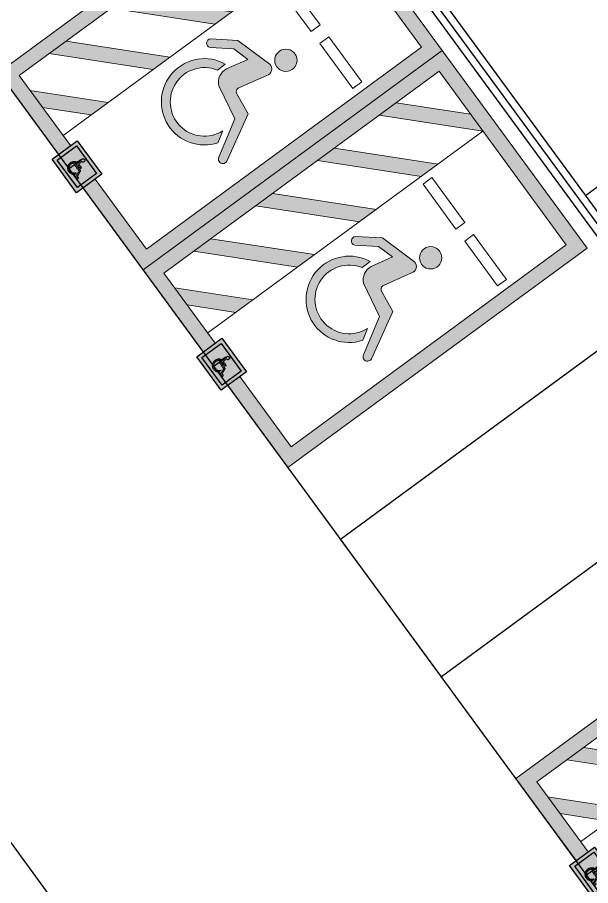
# Model space of a CAD drawing. Header units: millimetres. Extents: x 75184266 to 76346726, y -35077925 to -33679385.
# Drawn here: x 75426941 to 75434671, y -34542283 to -34530584 of the extents above; entities that cross this region are included whole.
import ezdxf

# ---------------------------------------------------------------- set-up
doc = ezdxf.new("R2010")
doc.units = ezdxf.units.MM
doc.header["$LTSCALE"] = 50
doc.header["$MEASUREMENT"] = 0
doc.linetypes.add('XR-지하3층$0$HIDDEN2', pattern=[0.1875, 0.125, -0.0625])
for name, color, linetype in [('XR-지하3층$0$1HIDDEN2', 1, 'XR-지하3층$0$HIDDEN2'), ('XR-지하3층$0$5', 5, 'CONTINUOUS'), ('XR-지하3층$0$hat', 8, 'CONTINUOUS'), ('XR-지하3층$0$일반주차', 8, 'CONTINUOUS'), ('XR-지하3층$0$장애인', 11, 'CONTINUOUS'), ('XR-지하3층$0$확장형주차', 8, 'CONTINUOUS')]:
    doc.layers.add(name, color=color, linetype=linetype)
doc.layers.add('건축', color=8, linetype='CONTINUOUS', plot=False)

# ---------------------------------------------------------------- blocks, each defined once
blk = doc.blocks.new('XR-지하3층$0$확장형 주차')
at = {"layer": 'XR-지하3층$0$확장형주차', "color": 7}
for p, q in [((0.0026125609874725, 3964.999964468182), (800.0026358217001, 3965.000250250101)), ((800.0025492608546, 3835.00025024265), (800.0026358217001, 3965.000250250101)), ((0.0025260448455811, 3834.999964468181), (800.0025492608546, 3835.00025024265))]:
    blk.add_line(p, q, dxfattribs=at)
blk.add_lwpolyline([(2499.999999918044, 5099.999999972061), (0, -3.7252903e-08)], dxfattribs=at)
blk.add_lwpolyline([(2500.078474617488, 5090.950575601309), (0.0784746472900224, 5090.950575564056), (0.07847469199350599, -9.049424413591623), (2500.078474691994, -9.049424413591623)], close=True, dxfattribs=at)
for centre in [(237.5025781989098, 3900.000624813139), (612.5025877356528, 3900.000375129283)]:
    blk.add_circle(centre, 17.49999999999998, dxfattribs=at)
blk = doc.blocks.new('XR-지하3층$0$장애인 주차')
at = {"layer": 'XR-지하3층$0$5', "ltscale": 4}
h = blk.add_hatch(color=7, dxfattribs=at)
h.dxf.hatch_style = 1
h.paths.add_polyline_path([(3841.997264835671, -695.0780087946878), (4402.000121470854, -695.0780087946878), (4402.000121470854, -1115.080151271075), (3841.997264835671, -1115.080151271075)])
h.paths.add_polyline_path([(3891.997519892382, -1065.079896214363), (4351.99986641414, -1065.079896214363), (4351.99986641414, -745.0782638514011), (3891.997519892382, -745.0782638514011)], flags=16)
h.paths.add_polyline_path([(3982.199268697524, -989.8749685254544), (3988.055078290212, -973.1311586538368), (4011.176556505419, -981.2174290407376), (4046.302626567036, -898.3408815806098), (4135.870332298697, -898.3408815806098), (4137.145780135219, -880.6026270158372), (4072.273199870749, -880.602627015849), (4072.273199870749, -862.8643724511003), (4138.421227971735, -862.8643724511003), (4142.235960863689, -809.8110830911862, -3.722470104551928), (4160.964472694517, -796.67601004478), (4152.378934681071, -916.0791361453585), (4058.050227145791, -916.0791361453702), (4021.01875284036, -1003.451299681202)], flags=0)
h = blk.add_hatch(color=256, dxfattribs=at)
h.dxf.hatch_style = 1
h.paths.add_polyline_path([(4351.99986641414, -1065.079896214362), (4351.999866414141, -745.0782638514011), (3891.997519892383, -745.0782638514011), (3891.997519892382, -1065.079896214363)])
at = {"layer": 'XR-지하3층$0$hat'}
h = blk.add_hatch(color=7, dxfattribs=at)
edge = h.paths.add_edge_path()
edge.add_line((4160.964472694536, -796.67601004485), (4152.378934681087, -916.0791361454055))
edge.add_line((4152.37893468108, -916.0791361454167), (4058.050227145789, -916.0791361454283))
edge.add_line((4058.050227145791, -916.0791361454167), (4021.018752840348, -1003.451299681236))
edge.add_line((4021.018752840351, -1003.451299681236), (3982.199268697519, -989.874968525477))
edge.add_line((3982.199268697524, -989.874968525477), (3988.055078290214, -973.1311586538714))
edge.add_line((3988.055078290212, -973.1311586538714), (4011.176556505425, -981.2174290407828))
edge.add_line((4011.176556505419, -981.2174290407955), (4046.302626567057, -898.3408815806679))
edge.add_line((4046.302626567061, -898.340881580656), (4135.870332298704, -898.3408815806441))
edge.add_line((4135.870332298706, -898.340881580656), (4137.145780135244, -880.6026270158836))
edge.add_line((4137.145780135244, -880.6026270158836), (4072.273199870745, -880.6026270158953))
edge.add_line((4072.273199870749, -880.6026270158836), (4072.273199870746, -862.8643724511348))
edge.add_line((4072.273199870749, -862.8643724511348), (4138.421227971742, -862.8643724511229))
edge.add_line((4138.421227971745, -862.8643724511348), (4142.235960863693, -809.8110830912447))
edge.add_arc((4140.258635246823, -787.0722665791609), 22.82462689652929, -24.88272667549188, 274.96983382009233, ccw=False)
edge = h.paths.add_edge_path()
edge.add_line((4047.665030254847, -981.4920170499337), (4057.804424407357, -957.5691022683568))
edge.add_arc((4127.470813777448, -941.6413942127928), 71.46396078982474, 192.8780981385994, 416.1688054886157)
edge.add_line((4167.258228158817, -882.277606019873), (4168.678321340426, -862.5277004258722))
edge.add_arc((4127.470813777439, -941.641394212781), 89.20221535457303, 206.535022543775, 422.4865967028556, ccw=False)
at = {"layer": 'XR-지하3층$0$장애인', "lineweight": 5, "true_color": 0xffffff}
blk.add_hatch(color=7, dxfattribs=at).paths.add_polyline_path([(2471.998693153262, 3994.919848728925), (2471.998693153262, -1005.080151271075), (3841.997264835671, -1005.080151271075), (3841.997264835671, -805.0801512710747), (2671.998693153263, -805.0801512710751), (2671.998693153262, 3794.919848728925), (5571.998693153263, 3794.919848728926), (5571.998693153262, -805.080151271075), (4402.000121470854, -805.080151271075), (4402.000121470854, -1005.080151271075), (5771.998693153262, -1005.080151271075), (5771.998693153262, 3994.919848728925)])
h = blk.add_hatch(color=7, dxfattribs=at)
h.paths.add_polyline_path([(5571.998693153262, 2794.914747595385), (5571.998693153262, 3077.758902888156), (4854.837747312696, 3794.919848728925), (4571.993592018897, 3794.919848728925)])
h.paths.add_polyline_path([(4571.993592018706, 3044.916022878447), (4571.993592018645, 2762.071867584627), (5571.998693153263, 1762.066766450834), (5571.998693153263, 2044.910921743602)])
h.paths.add_polyline_path([(4571.993592018483, 2012.068041734125), (4571.993592018423, 1729.223886441228), (5571.998693153262, 729.2187853062899), (5571.99869315326, 1012.062940599053)])
h.paths.add_polyline_path([(5571.99869315326, -303.629195838255), (5571.99869315326, -20.78504054549086), (4571.993592018262, 979.220060589802), (4571.993592018202, 696.3759052969056)])
h.paths.add_polyline_path([(4571.99359201804, -53.62792055452175), (4571.99359201798, -336.4720758474171), (5040.601667441591, -805.080151271075), (5323.445822734374, -805.0801512710751)])
h = blk.add_hatch(color=7, dxfattribs=at)
h.paths.add_polyline_path([(3763.150870514194, 2216.264290113818, -1), (3462.570463011247, 2216.264290113882, -1)])
h.paths.add_polyline_path([(3992.194974712547, 1503.153291136039, -0.3430925305423056), (3870.429412635672, 1283.463612269276), (3381.11380824785, 1193.932868147644), (3089.64061403725, 708.0093506300605, -0.9316528967307836), (2986.990762166922, 769.5822570894251), (3329.523243890798, 1378.635825979506), (3638.530074299372, 1415.295302762543, 0.4460483878234904), (3688.559342324034, 1485.064711287606), (3600.488111895317, 1888.254374792776, -0.5961441325676429), (3698.969839655798, 2008.645807942122), (4213.677944949887, 1850.800996607583), (4443.199970943389, 1569.414632520067, -0.8833640971827884), (4354.906219544061, 1492.991562665783), (4150.936932001604, 1740.869922228085), (3925.143719778168, 1810.1136093145)])
h.paths.add_polyline_path([(4052.621828863025, 1393.018152349396), (4055.397873318553, 1527.544381644268, -1.526545251934503), (3257.253911445657, 820.1519422765429), (3348.0148907452, 968.8766923101947, 1.638056132797179)])
at = {"layer": 'XR-지하3층$0$1HIDDEN2', "color": 11}
for points in [[(4160.96447269452, -796.6760100447573), (4152.378934681071, -916.0791361453585), (4058.050227145791, -916.0791361453702), (4021.01875284036, -1003.451299681202), (3982.199268697524, -989.8749685254544), (3988.055078290212, -973.1311586538368), (4011.176556505419, -981.2174290407376), (4046.302626567036, -898.3408815806098), (4135.870332298697, -898.3408815806098), (4137.145780135219, -880.6026270158372), (4072.273199870749, -880.602627015849), (4072.273199870749, -862.8643724511003), (4138.421227971735, -862.8643724511003), (4142.235960863685, -809.8110830912219)], [(4167.258228158817, -882.2776060198148), (4168.678321340427, -862.5277004258032)]]:
    blk.add_lwpolyline(points, dxfattribs=at)
for centre, radius, start, end in [((4140.258635247797, -787.0722665790381), 22.8246268965323, 335.1172733215335, 274.9698338172116), ((4127.470813777439, -941.6413942127574), 89.20221535457668, 206.5350225406521, 62.48659670311565), ((4127.470813777439, -941.6413942127574), 71.46396078982, 192.8780981454637, 56.1688054908522)]:
    blk.add_arc(centre, radius, start, end, dxfattribs=at)
at = {"layer": 'XR-지하3층$0$5', "lineweight": 5}
for p, q in [((4571.993592018865, 3794.919848728925), (4571.99359201788, -805.1036164912276)), ((5571.998693153045, 2794.914747595602), (4571.99359201868, 3794.919848729143)), ((5571.998693153109, 3077.758902888307), (4854.837747312696, 3794.919848728925)), ((5571.998693152887, 2044.910921743978), (4571.993592018702, 3044.91602287845)), ((5571.998693152824, 1762.066766451273), (4571.993592018458, 2762.071867584813)), ((5571.998693152665, 1012.062940599649), (4571.993592018487, 2012.068041734122)), ((5571.998693152607, 729.2187853069445), (4571.993592018236, 1729.223886441416)), ((5571.998693152449, -20.78504054467885), (4571.993592018271, 979.2200605897937)), ((5571.998693152392, -303.6291958373836), (4571.99359201802, 696.3759052970881)), ((5323.445822734374, -805.080151271075), (4571.993592017399, -53.62792055387945)), ((5040.601667441591, -805.0801512710751), (4571.993592017149, -336.4720758465851))]:
    blk.add_line(p, q, dxfattribs=at)
at = {"layer": 'XR-지하3층$0$5', "ltscale": 4}
for p, q in [((4165.298914032375, -1004.579583198746), (4165.298914032418, -804.5785629718947)), ((4165.298914032418, -804.5785629718947), (4165.298914032399, -904.5790730853205))]:
    blk.add_line(p, q, dxfattribs=at)
at = {"layer": 'XR-지하3층$0$5', "lineweight": 5}
for points in [[(3841.997264835671, -1005.080151271075), (2471.998693153262, -1005.080151271075), (2471.998693153262, 3994.919848728925), (5771.998693153262, 3994.919848728925), (5771.998693153262, -1005.080151271075), (4402.000121470854, -1005.080151271075)], [(3841.997264835671, -805.080151271075), (2671.998693153262, -805.080151271075), (2671.998693153262, 3794.919848728925), (5571.998693153262, 3794.919848728925), (5571.998693153262, -805.080151271075), (4402.000121470854, -805.080151271075)]]:
    blk.add_lwpolyline(points, dxfattribs=at)
at = {"layer": 'XR-지하3층$0$5', "ltscale": 4}
for points in [[(3841.997264835671, -695.0780087946878), (3841.997264835671, -1115.080151271075), (4402.000121470854, -1115.080151271075), (4402.000121470854, -695.0780087946878)], [(3891.997519892382, -745.0782638514011), (3891.997519892382, -1065.079896214363), (4351.99986641414, -1065.079896214363), (4351.99986641414, -745.0782638514011)]]:
    blk.add_lwpolyline(points, close=True, dxfattribs=at)
at = {"layer": 'XR-지하3층$0$장애인', "color": 8, "lineweight": 5}
for p, q in [((3698.969839655798, 2008.645807942122, 0.0001127901416624), (4213.677944949887, 1850.800996607583, 0.0001127901416624)), ((3688.559342332695, 1485.064711247559), (3600.488111895317, 1888.254374792776, 0.0001127901416624)), ((3925.143719778168, 1810.1136093145, 0.0001127901416628), (4150.936931998761, 1740.869922228213, 0.0001127901416628)), ((4213.677944949887, 1850.800996607583, 0.0001127901416624), (4443.199970943389, 1569.414632520067, 0.0001127901416624)), ((4150.936931998761, 1740.869922228213, 0.0001127901416624), (4354.906219542198, 1492.991562667646, 0.0001127901416624)), ((4055.397873318553, 1527.544381644268), (4052.621828863025, 1393.018152349396)), ((3348.0148907452, 968.8766923101947), (3257.253911445657, 820.1519422765429))]:
    blk.add_line(p, q, dxfattribs=at)
at = {"layer": 'XR-지하3층$0$장애인', "color": 7, "lineweight": 5}
for points in [[(3523.087905746778, 2719.914365010331), (2773.084079896087, 2719.914365010489), (2773.084079896117, 2869.915130179697), (3523.087905746808, 2869.915130179538)], [(4473.091731597468, 2719.914365010173), (3723.087905746778, 2719.914365010331), (3723.087905746807, 2869.915130179538), (4473.091731597498, 2869.91513017938)]]:
    blk.add_lwpolyline(points, close=True, dxfattribs=at)
at = {"layer": 'XR-지하3층$0$장애인', "color": 8, "lineweight": 5, "extrusion": (0.9769639672697208, 0.2134043267054538, 0), "elevation": 4221.010056634456}
blk.add_lwpolyline([(616.5749219792176, -1.361e-12), (930.7731202234108, 7.74314296328e-05)], dxfattribs=at)
at = {"layer": 'XR-지하3층$0$장애인', "color": 8, "lineweight": 5}
for points in [[(3094.003420647085, 715.2827374036459, -1.00000207931052), (2986.990762167387, 769.5822570894251), (3329.523243890658, 1378.635825979506), (3639.504234780377, 1415.410873711946)], [(3992.194974726538, 1503.153291048849, -0.3430925306230898), (3870.429412635905, 1283.463612269276), (3381.11380824785, 1193.932868147644), (3094.00334222139, 715.2825828427982)]]:
    blk.add_lwpolyline(points, format="xyb", dxfattribs=at)
blk.add_circle((3612.86066676265, 2216.264290113847), 150.2902037515436, dxfattribs=at)
for centre, radius, start, end in [((3682.273866816963, 1921.827955426305, 0.0001127901416624), 88.40868183990986, 79.114325303064, 202.3184667627445), ((3810.443948158834, 999.9582689007906), 581.6782029713268, 198.0059943864644, 65.09494261077565), ((4394.302026809838, 1536.692142405893, 0.0001127901416624), 58.83681075443838, 227.9655321143891, 33.79042661822502), ((3632.220671032975, 1472.641407940697), 57.69215153581592, 276.2786130993196, 12.43534843258914), ((3809.277803001397, 999.938049550793), 462.3075622753882, 183.8524707476317, 58.23960059225904)]:
    blk.add_arc(centre, radius, start, end, dxfattribs=at)
blk = doc.blocks.new('XR-지하3층$0$일반형 주차')
at = {"layer": 'XR-지하3층$0$일반주차'}
for p, q in [((750.0025255382062, 3865.002096235752), (0.0025255680084229, 3865.002096235752)), ((750.0025255531073, 3735.002096228302), (750.0025255382062, 3865.002096235752)), ((0.0025255531072617, 3735.002096235752), (750.0025255531073, 3735.002096228302))]:
    blk.add_line(p, q, dxfattribs=at)
blk.add_lwpolyline([(2299.999999940395, 4999.999999992549), (-2.98023224e-08, 4999.999999992549), (-1.49011612e-08, 0), (2299.999999985099, 7.4505806e-09)], close=True, dxfattribs=at)
for centre in [(237.502578869462, 3800.000696554781), (562.5025884062052, 3800.000446856022)]:
    blk.add_circle(centre, 17.49999999999998, dxfattribs=at)

msp = doc.modelspace()

# ---------------------------------------------------------------- linework, layer by layer
at = {"layer": '건축'}
for p, q in [((75435615.75021501, -34543503.37073724), (75403662.24525519, -34499919.39897285)), ((75431719.81078683, -34548337.09193581), (75425748.01912183, -34540191.68192095))]:
    msp.add_line(p, q, dxfattribs=at)
at = {"layer": '건축', "ltscale": 100}
for p, q in [((75423619.9592465, -34518346.05663507, -5.238384444294082e-06), (75436302.83749464, -34535645.26149014, -5.238384444300398e-06)), ((75423751.08559722, -34518355.78200877, -5.238384444294107e-06), (75436528.15793006, -34535783.46580491, -5.23838444430047e-06)), ((75423882.21194783, -34518365.50738247, -5.238384444293531e-06), (75436345.87944722, -34535365.71294276, -5.238384444293531e-06))]:
    msp.add_line(p, q, dxfattribs=at)
at = {"layer": '건축', "ltscale": 0.5}
msp.add_line((75437867.87213139, -34530591.97872635, -5.238384444439248e-06), (75434601.64331037, -34532986.60800645, -5.238384444439248e-06), dxfattribs=at)

# ---------------------------------------------------------------- block references
at = {"layer": '건축', "xscale": -1}
for name, p, rotation in [('XR-지하3층$0$장애인 주차', (75430910.9888115, -34535386.28909788), 306.2469345521214), ('XR-지하3층$0$장애인 주차', (75432862.16823989, -34538047.66070636), 306.2469345521214), ('XR-지하3층$0$일반형 주차', (75432659.41745579, -34539470.98972639), 306.2469343039791), ('XR-지하3층$0$장애인 주차', (75437887.93350483, -34544902.70871468), 306.2469345521214), ('XR-지하3층$0$확장형 주차', (75422759.09320669, -34542383.00809519), 216.2469349003094)]:
    msp.add_blockref(name, p, dxfattribs=dict(at, rotation=rotation))

doc.saveas('drawing.dxf')
